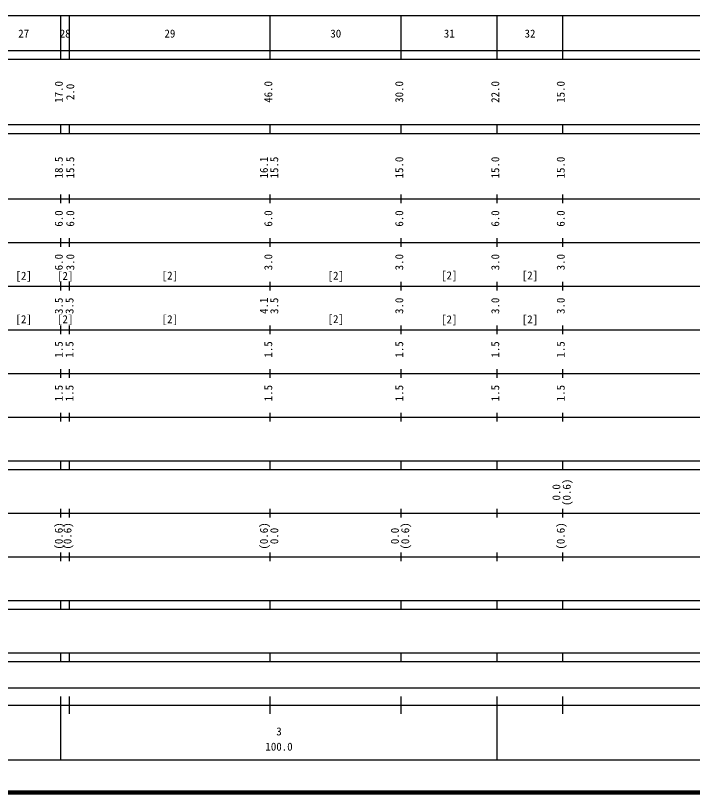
# Model space of a CAD drawing. Units: millimetres on the paper, enlarged 1000 times. Extents: x 40000 to 680000, y 20000 to 380000.
# Drawn here: x 257632 to 412722, y 20000 to 198000 of the extents above; entities that cross this region are included whole.
import ezdxf
from ezdxf.enums import TextEntityAlignment as Align

# ---------------------------------------------------------------- set-up
doc = ezdxf.new("R2010")
doc.units = ezdxf.units.MM
doc.header["$LTSCALE"] = 1000
doc.layers.add('M-TTL', color=2, linetype='Continuous', lineweight=140)
doc.layers.add('M-TTL-BAND', color=7, linetype='Continuous', lineweight=25)
doc.styles.add('ＭＳ ゴシック', font='')
doc.styles.get('ＭＳ ゴシック').set_extended_font_data('MS Gothic')

msp = doc.modelspace()

# ---------------------------------------------------------------- linework, layer by layer
at = {"layer": 'M-TTL'}
msp.add_line((40000, 20000), (680000, 20000), dxfattribs=at)
at = {"layer": 'M-TTL-BAND'}
for p, q in [((68000, 198000), (579000, 198000)), ((268000, 188000), (268000, 198000)), ((270000, 188000), (270000, 198000)), ((316000, 188000), (316000, 198000)), ((346000, 188000), (346000, 198000)), ((368000, 188000), (368000, 198000)), ((383000, 188000), (383000, 198000)), ((40000, 190000), (579000, 190000)), ((40000, 188000), (579000, 188000)), ((40000, 173000), (579000, 173000)), ((268000, 171000), (268000, 173000)), ((270000, 171000), (270000, 173000)), ((316000, 171000), (316000, 173000)), ((346000, 171000), (346000, 173000)), ((368000, 171000), (368000, 173000)), ((383000, 171000), (383000, 173000)), ((40000, 171000), (579000, 171000)), ((268000, 155000), (268000, 157000)), ((270000, 155000), (270000, 157000)), ((316000, 155000), (316000, 157000)), ((346000, 155000), (346000, 157000)), ((368000, 155000), (368000, 157000)), ((383000, 155000), (383000, 157000)), ((40000, 156000), (579000, 156000)), ((46000, 146000), (579000, 146000)), ((268000, 145000), (268000, 147000)), ((270000, 145000), (270000, 147000)), ((316000, 145000), (316000, 147000)), ((346000, 145000), (346000, 147000)), ((368000, 145000), (368000, 147000)), ((383000, 145000), (383000, 147000)), ((52000, 136000), (579000, 136000)), ((268000, 135000), (268000, 137000)), ((270000, 135000), (270000, 137000)), ((316000, 135000), (316000, 137000)), ((346000, 135000), (346000, 137000)), ((368000, 135000), (368000, 137000)), ((383000, 135000), (383000, 137000)), ((268000, 125000), (268000, 127000)), ((270000, 125000), (270000, 127000)), ((316000, 125000), (316000, 127000)), ((346000, 125000), (346000, 127000)), ((368000, 125000), (368000, 127000)), ((383000, 125000), (383000, 127000)), ((46000, 126000), (579000, 126000)), ((52000, 116000), (579000, 116000)), ((268000, 115000), (268000, 117000)), ((270000, 115000), (270000, 117000)), ((316000, 115000), (316000, 117000)), ((346000, 115000), (346000, 117000)), ((368000, 115000), (368000, 117000)), ((383000, 115000), (383000, 117000)), ((268000, 105000), (268000, 107000)), ((270000, 105000), (270000, 107000)), ((316000, 105000), (316000, 107000)), ((346000, 105000), (346000, 107000)), ((368000, 105000), (368000, 107000)), ((383000, 105000), (383000, 107000)), ((46000, 106000), (579000, 106000)), ((40000, 96000), (579000, 96000)), ((268000, 94000), (268000, 96000)), ((270000, 94000), (270000, 96000)), ((316000, 94000), (316000, 96000)), ((346000, 94000), (346000, 96000)), ((368000, 94000), (368000, 96000)), ((383000, 94000), (383000, 96000)), ((40000, 94000), (579000, 94000)), ((49000, 84000), (579000, 84000)), ((268000, 83000), (268000, 85000)), ((270000, 83000), (270000, 85000)), ((316000, 83000), (316000, 85000)), ((346000, 83000), (346000, 85000)), ((368000, 83000), (368000, 85000)), ((383000, 83000), (383000, 85000)), ((268000, 73000), (268000, 75000)), ((270000, 73000), (270000, 75000)), ((316000, 73000), (316000, 75000)), ((346000, 73000), (346000, 75000)), ((368000, 73000), (368000, 75000)), ((383000, 73000), (383000, 75000)), ((40000, 74000), (579000, 74000)), ((40000, 64000), (579000, 64000)), ((268000, 62000), (268000, 64000)), ((270000, 62000), (270000, 64000)), ((316000, 62000), (316000, 64000)), ((346000, 62000), (346000, 64000)), ((368000, 62000), (368000, 64000)), ((383000, 62000), (383000, 64000)), ((40000, 62000), (579000, 62000)), ((40000, 52000), (579000, 52000)), ((268000, 50000), (268000, 52000)), ((270000, 50000), (270000, 52000)), ((316000, 50000), (316000, 52000)), ((346000, 50000), (346000, 52000)), ((368000, 50000), (368000, 52000)), ((383000, 50000), (383000, 52000)), ((40000, 50000), (579000, 50000)), ((71000, 44000), (565000, 44000)), ((268000, 27500), (268000, 42000)), ((270000, 38000), (270000, 42000)), ((316000, 38000), (316000, 42000)), ((346000, 38000), (346000, 42000)), ((368000, 27500), (368000, 42000)), ((383000, 38000), (383000, 42000)), ((40000, 40000), (579000, 40000)), ((68000, 27500), (579000, 27500))]:
    msp.add_line(p, q, dxfattribs=at)

# ---------------------------------------------------------------- texts
at = {"layer": 'M-TTL-BAND', "style": 'ＭＳ ゴシック'}
for s, p in [('27', (259500, 192405)), ('28', (269000, 192405)), ('29', (293000, 192405)), ('30', (331000, 192405)), ('31', (357000, 192405)), ('32', (375500, 192405)), ('[2]', (259500, 136927)), ('[2]', (269000, 136886)), ('[2]', (293000, 136970)), ('[2]', (331000, 136935)), ('[2]', (357000, 137002)), ('[2]', (375500, 137002)), ('[2]', (259500, 126959)), ('[2]', (269000, 126959)), ('[2]', (293000, 126959)), ('[2]', (331000, 126990)), ('[2]', (357000, 126922)), ('[2]', (375500, 126935)), ('3', (318000, 32523)), ('100.0', (318000, 29033))]:
    msp.add_text(s, height=1833, dxfattribs=at).set_placement(p, align=Align.BOTTOM_CENTER)
for s, p in [('17.0', (269000, 180500)), ('2.0', (271629, 180500)), ('46.0', (317000, 180500)), ('30.0', (347000, 180500)), ('22.0', (369000, 180500)), ('15.0', (384000, 180500)), ('16.1', (316000, 163174)), ('18.5', (269000, 163174)), ('15.5', (271629, 163174)), ('15.5', (318370, 163174)), ('15.0', (347000, 163174)), ('15.0', (369000, 163174)), ('15.0', (384000, 163174)), ('6.0', (269000, 151500)), ('6.0', (271629, 151500)), ('6.0', (317000, 151500)), ('6.0', (347000, 151500)), ('6.0', (369000, 151500)), ('6.0', (384000, 151500)), ('6.0', (269000, 141500)), ('3.0', (271629, 141500)), ('3.0', (317000, 141500)), ('3.0', (347000, 141500)), ('3.0', (369000, 141500)), ('3.0', (384000, 141500)), ('3.5', (269000, 131500)), ('3.5', (271454, 131500)), ('4.1', (316000, 131500)), ('3.5', (318370, 131500)), ('3.0', (347000, 131500)), ('3.0', (369000, 131500)), ('3.0', (384000, 131500)), ('1.5', (269000, 121500)), ('1.5', (271454, 121500)), ('1.5', (317000, 121500)), ('1.5', (347000, 121500)), ('1.5', (369000, 121500)), ('1.5', (384000, 121500)), ('1.5', (269000, 111500)), ('1.5', (271454, 111500)), ('1.5', (317000, 111500)), ('1.5', (347000, 111500)), ('1.5', (369000, 111500)), ('1.5', (384000, 111500)), ('(0.6)', (385370, 88764)), ('0.0', (383000, 88764)), ('(0.6)', (269000, 78764)), ('(0.6)', (271000, 78764)), ('(0.6)', (316000, 78764)), ('0.0', (318370, 78764)), ('0.0', (346000, 78764)), ('(0.6)', (348370, 78764)), ('(0.6)', (384000, 78764))]:
    msp.add_text(s, height=1833, rotation=90, dxfattribs=at).set_placement(p, align=Align.BOTTOM_CENTER)

doc.saveas('drawing.dxf')
